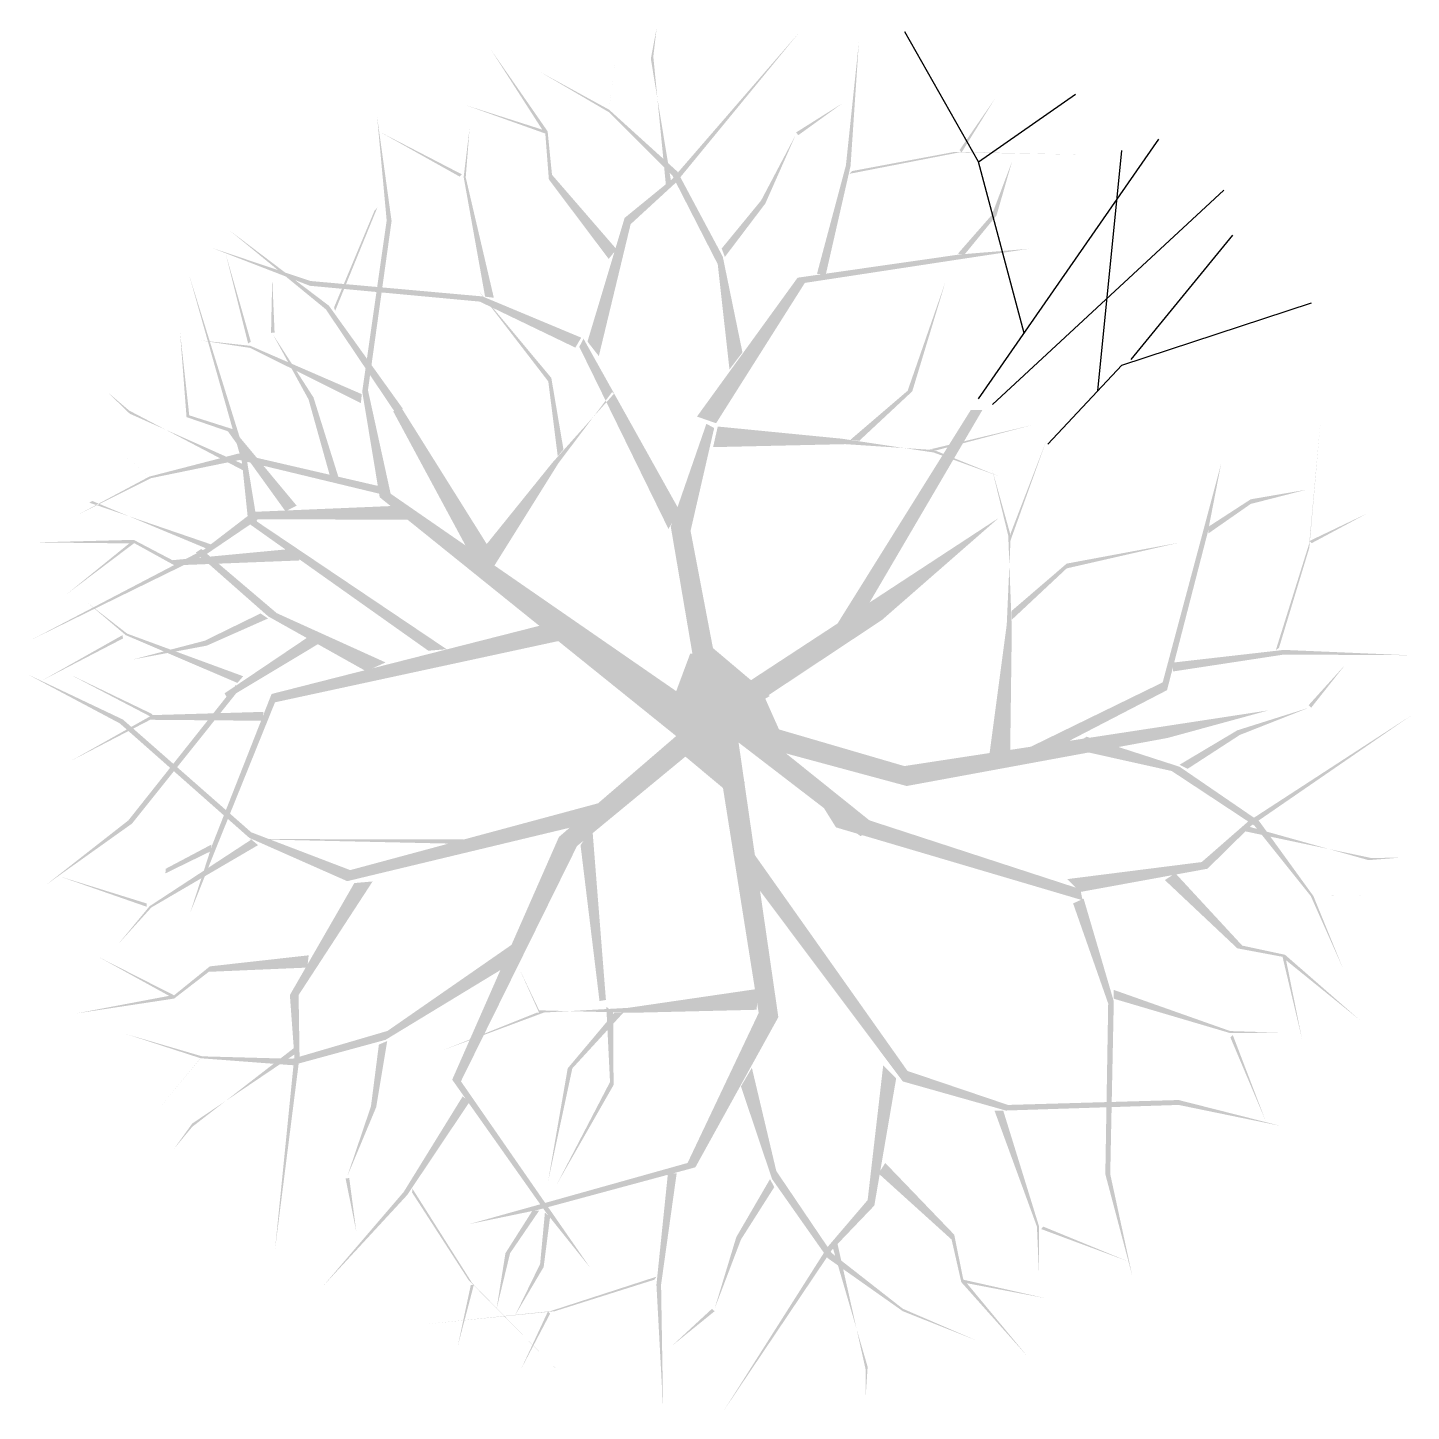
# Model space of a CAD drawing. Header units: millimetres. Extents: x -0.5 to 0.51, y -0.51 to 0.5.
import ezdxf

# ---------------------------------------------------------------- set-up
doc = ezdxf.new("R2010")
doc.units = ezdxf.units.MM

msp = doc.modelspace()

# ---------------------------------------------------------------- linework, layer by layer
for p, q in [((0.1916, 0.4025), (0.1375, 0.4976)), ((0.1916, 0.4025), (0.2626, 0.4521)), ((0.1916, 0.2288), (0.3237, 0.419)), ((0.2788, 0.2347), (0.2966, 0.4107)), ((0.225, 0.277), (0.1916, 0.4025)), ((0.2017, 0.2247), (0.3711, 0.3818)), ((0.3034, 0.2578), (0.3778, 0.3487)), ((0.2966, 0.2536), (0.4353, 0.2991)), ((0.2423, 0.1957), (0.2966, 0.2536))]:
    msp.add_line(p, q)
for points in [[(-0.0467, 0.4796), (-0.0485, 0.478), (-0.0442, 0.5007)], [(-0.0301, 0.3873), (-0.0328, 0.3899), (0.0604, 0.4975)], [(-0.0791, 0.4407), (-0.0789, 0.4425), (-0.073, 0.4906)], [(0.0978, 0.3995), (0.0944, 0.3999), (0.1039, 0.4904)], [(-0.1241, 0.4248), (-0.1275, 0.4252), (-0.1656, 0.4846)], [(-0.0372, 0.3827), (-0.0333, 0.3858), (-0.0467, 0.4796), (-0.0485, 0.478)], [(-0.0791, 0.4407), (-0.0793, 0.4389), (-0.1297, 0.4684)], [(0.0576, 0.4222), (0.0576, 0.4222), (0.0498, 0.4523)], [(0.179, 0.4092), (0.1777, 0.4112), (0.2037, 0.449)], [(-0.1241, 0.4248), (-0.1258, 0.4232), (-0.1841, 0.444)], [(-0.0291, 0.3954), (-0.0326, 0.3922), (-0.0791, 0.4407), (-0.0793, 0.4389)], [(0.0595, 0.422), (0.0579, 0.424), (0.0919, 0.4454)], [(-0.242, 0.3595), (-0.2384, 0.3591), (-0.249, 0.4356)], [(-0.1841, 0.3911), (-0.1856, 0.3913), (-0.1812, 0.4277)], [(-0.1869, 0.3933), (-0.1886, 0.3917), (-0.247, 0.4244)], [(-0.1209, 0.393), (-0.1232, 0.3896), (-0.1241, 0.4248), (-0.1258, 0.4232)], [(0.0354, 0.372), (0.0323, 0.3742), (0.0576, 0.4222)], [(0.097, 0.3937), (0.0988, 0.3957), (0.1775, 0.4094), (0.1741, 0.4098)], [(0.1775, 0.4094), (0.1741, 0.4098), (0.2691, 0.4077)], [(0.0042, 0.333), (0.0005, 0.3275), (-0.0291, 0.3954), (-0.0326, 0.3922)], [(0.0796, 0.3197), (0.0732, 0.3205), (0.0978, 0.3995), (0.0944, 0.3999)], [(0.2047, 0.3632), (0.2013, 0.3636), (0.2161, 0.4028)], [(-0.1635, 0.3029), (-0.1699, 0.3037), (-0.1841, 0.3911), (-0.1856, 0.3913)], [(-0.0736, 0.3384), (-0.0794, 0.3314), (-0.1209, 0.393), (-0.1232, 0.3896)], [(-0.0633, 0.3568), (-0.0677, 0.3614), (-0.0301, 0.3873), (-0.0328, 0.3899)], [(-0.2798, 0.2932), (-0.2805, 0.2959), (-0.2488, 0.3691), (-0.251, 0.3665)], [(0.0057, 0.3328), (0.0034, 0.339), (0.0354, 0.372), (0.0323, 0.3742)], [(-0.2599, 0.2342), (-0.2557, 0.2352), (-0.242, 0.3595), (-0.2384, 0.3591)], [(-0.0866, 0.2602), (-0.0949, 0.2708), (-0.0633, 0.3568), (-0.0677, 0.3614)], [(0.1813, 0.3346), (0.1764, 0.3352), (0.2047, 0.3632), (0.2013, 0.3636)], [(-0.2843, 0.2971), (-0.2865, 0.2944), (-0.3569, 0.3521)], [(-0.2979, 0.3152), (-0.2983, 0.3117), (-0.3704, 0.3396)], [(-0.3435, 0.2694), (-0.3415, 0.2707), (-0.3599, 0.3351)], [(0.0643, 0.3138), (0.059, 0.3176), (0.1771, 0.331), (0.1775, 0.3346)], [(0.1771, 0.331), (0.1775, 0.3346), (0.2286, 0.3388)], [(0.0186, 0.2629), (0.0091, 0.2504), (0.0042, 0.333), (0.0005, 0.3275)], [(-0.3443, 0.1835), (-0.348, 0.1826), (-0.3867, 0.3196)], [(-0.3241, 0.2774), (-0.3267, 0.2772), (-0.3258, 0.3173)], [(-0.1718, 0.3039), (-0.1738, 0.3001), (-0.2979, 0.3152), (-0.2983, 0.3117)], [(-0.0007, 0.211), (-0.0147, 0.2159), (0.0643, 0.3138), (0.059, 0.3176)], [(0.143, 0.2344), (0.1396, 0.2348), (0.1674, 0.3149)], [(-0.1214, 0.2442), (-0.1236, 0.2416), (-0.1753, 0.3088)], [(-0.2302, 0.2217), (-0.2343, 0.2167), (-0.2843, 0.2971), (-0.2865, 0.2944)], [(-0.0995, 0.2737), (-0.1038, 0.2664), (-0.1718, 0.3039), (-0.1738, 0.3001)], [(-0.3253, 0.276), (-0.3253, 0.276), (-0.3547, 0.286)], [(-0.3886, 0.2155), (-0.3866, 0.2168), (-0.3934, 0.2784)], [(-0.2956, 0.2299), (-0.2992, 0.2284), (-0.3253, 0.276)], [(-0.342, 0.2662), (-0.3418, 0.2677), (-0.3783, 0.2717)], [(-0.2609, 0.2258), (-0.2602, 0.2323), (-0.342, 0.2662), (-0.3418, 0.2677)], [(-0.0276, 0.1472), (-0.0356, 0.1336), (-0.0978, 0.2729), (-0.1009, 0.267)], [(-0.1125, 0.1918), (-0.1167, 0.1868), (-0.1214, 0.2442), (-0.1236, 0.2416)], [(0.3693, 0.1817), (0.3693, 0.1817), (0.4211, 0.2514)], [(-0.4306, 0.2203), (-0.4302, 0.218), (-0.4468, 0.2341)], [(-0.2471, 0.1568), (-0.2391, 0.1594), (-0.2599, 0.2342), (-0.2557, 0.2352)], [(-0.1208, 0.1819), (-0.1161, 0.1819), (-0.0755, 0.2326), (-0.0769, 0.2338)], [(0.1041, 0.1981), (0.0977, 0.1989), (0.143, 0.2344), (0.1396, 0.2348)], [(-0.2765, 0.1689), (-0.283, 0.1704), (-0.2956, 0.2299), (-0.2992, 0.2284)], [(-0.3443, 0.175), (-0.3449, 0.18), (-0.4306, 0.2203), (-0.4302, 0.218)], [(-0.3583, 0.2051), (-0.3545, 0.2066), (-0.3886, 0.2155), (-0.3866, 0.2168)], [(-0.1653, 0.1171), (-0.1771, 0.1082), (-0.231, 0.222), (-0.2372, 0.2197)], [(0.099, 0.058), (0.0805, 0.0519), (0.1943, 0.2206), (0.1859, 0.2208)], [(0.4338, 0.1231), (0.4338, 0.1197), (0.4422, 0.2145)], [(-0.4159, 0.1719), (-0.4173, 0.1731), (-0.4542, 0.2044)], [(-0.3161, 0.1465), (-0.3079, 0.1506), (-0.3583, 0.2051), (-0.3545, 0.2066)], [(-0.0194, 0.1322), (-0.0339, 0.1353), (-0.0021, 0.2075), (-0.0078, 0.2106)], [(0.0005, 0.2086), (-0.0029, 0.1935), (0.0913, 0.1997), (0.0939, 0.1957)], [(0.1607, 0.1912), (0.1558, 0.1918), (0.2316, 0.2099)], [(0.0913, 0.1997), (0.0939, 0.1957), (0.1586, 0.1896), (0.1588, 0.1914)], [(0.2151, 0.1305), (0.2151, 0.1256), (0.2414, 0.1988)], [(-0.3506, 0.1888), (-0.3498, 0.1841), (-0.4159, 0.1719), (-0.4145, 0.1708)], [(-0.2453, 0.1644), (-0.2428, 0.1583), (-0.3506, 0.1888), (-0.3498, 0.1841)], [(-0.337, 0.139), (-0.3433, 0.1378), (-0.3443, 0.1835), (-0.348, 0.1826)], [(0.1586, 0.1896), (0.1588, 0.1914), (0.2059, 0.1724)], [(-0.1781, 0.1109), (-0.1674, 0.0998), (-0.1208, 0.1819), (-0.1161, 0.1819)], [(0.2133, 0.1286), (0.2151, 0.1286), (0.2014, 0.1775)], [(0.3559, 0.1314), (0.3595, 0.1314), (0.3693, 0.1817)], [(-0.4159, 0.1719), (-0.4145, 0.1708), (-0.4667, 0.1448)], [(0.3909, 0.1553), (0.3909, 0.1519), (0.4315, 0.1623)], [(-0.3675, 0.1212), (-0.3715, 0.1182), (-0.4597, 0.1528), (-0.4577, 0.1541)], [(-0.024, -0.0229), (0.0019, -0.0072), (-0.2471, 0.1568), (-0.2391, 0.1594)], [(0.3599, 0.1352), (0.3599, 0.1303), (0.3909, 0.1553), (0.3909, 0.1519)], [(-0.3363, 0.1407), (-0.3398, 0.1461), (-0.3736, 0.1154), (-0.3755, 0.1187)], [(-0.2198, 0.1403), (-0.2282, 0.1508), (-0.3363, 0.1407), (-0.3398, 0.1461)], [(0.4338, 0.1247), (0.4356, 0.1232), (0.4761, 0.1449)], [(-0.1981, 0.0455), (-0.2115, 0.0444), (-0.337, 0.139), (-0.3433, 0.1378)], [(0.0074, -0.0082), (-0.0101, -0.0045), (-0.0194, 0.1322), (-0.0339, 0.1353)], [(0.0018, -0.012), (-0.0016, 0.0055), (0.1209, 0.067), (0.2064, 0.1417)], [(-0.4273, 0.1256), (-0.4295, 0.123), (-0.5001, 0.1237)], [(-0.4273, 0.1256), (-0.4269, 0.1232), (-0.4763, 0.0859)], [(-0.3989, 0.1107), (-0.3974, 0.1069), (-0.4273, 0.1256), (-0.4269, 0.1232)], [(0.2159, 0.0606), (0.2122, 0.0636), (0.2133, 0.1286), (0.2151, 0.1286)], [(0.2561, 0.1082), (0.2561, 0.1047), (0.3388, 0.1236)], [(0.3264, 0.0212), (0.3296, 0.0155), (0.3559, 0.1314), (0.3595, 0.1314)], [(0.4093, 0.0449), (0.4116, 0.0465), (0.4338, 0.1231), (0.4338, 0.1197)], [(-0.3736, 0.1154), (-0.3755, 0.1187), (-0.5017, 0.0527)], [(-0.3085, 0.1193), (-0.3058, 0.1105), (-0.3989, 0.1107), (-0.3974, 0.1069)], [(-0.3287, 0.0695), (-0.3225, 0.0719), (-0.3818, 0.1163), (-0.3778, 0.1189)], [(0.2157, 0.0735), (0.2158, 0.067), (0.2561, 0.1082), (0.2561, 0.1047)], [(-0.4321, 0.0569), (-0.4331, 0.0558), (-0.4611, 0.0795)], [(-0.3289, 0.068), (-0.3344, 0.0717), (-0.3738, 0.0481), (-0.3753, 0.0517)], [(-0.2571, 0.0294), (-0.2428, 0.0358), (-0.3287, 0.0695), (-0.3225, 0.0719)], [(-0.1064, 0.0536), (-0.1079, 0.0683), (-0.3238, 0.0066), (-0.3263, 0.0127)], [(0.2147, -0.0307), (0.1994, -0.0324), (0.2159, 0.0606), (0.2122, 0.0636)], [(-0.4355, 0.0558), (-0.4351, 0.0534), (-0.4944, 0.0226)], [(-0.3471, 0.0257), (-0.3513, 0.0208), (-0.4321, 0.0569), (-0.4331, 0.0558)], [(-0.3738, 0.0481), (-0.3753, 0.0517), (-0.4278, 0.038)], [(-0.2957, 0.057), (-0.292, 0.0494), (-0.3607, 0.0132), (-0.3586, 0.0094)], [(-0.0388, -0.0091), (-0.0038, -0.0098), (-0.0197, 0.0422), (-0.005, 0.0436)], [(0.0386, 0.0112), (0.0084, -0.0066), (-0.0032, 0.0465), (-0.0167, 0.0405)], [(0.3339, 0.0357), (0.334, 0.0292), (0.4152, 0.045), (0.4153, 0.0416)], [(0.4152, 0.045), (0.4153, 0.0416), (0.5062, 0.0411)], [(0.4333, 0.0045), (0.4352, 0.0027), (0.4601, 0.0341)], [(-0.4375, -0.0088), (-0.4352, -0.006), (-0.505, 0.0271)], [(-0.4141, -0.0043), (-0.4137, -0.002), (-0.474, 0.027)], [(0.0284, 0.0248), (0.0029, 0.0007), (0.0507, -0.0252), (0.0412, -0.0365)], [(0.217, -0.0322), (0.2281, -0.0371), (0.3264, 0.0212), (0.3296, 0.0155)], [(-0.3525, 0.0193), (-0.3504, 0.0155), (-0.4312, -0.0799), (-0.4285, -0.0822)], [(-0.3238, 0.0066), (-0.3263, 0.0127), (-0.3665, -0.0991), (-0.3701, -0.0987)], [(0.0076, -0.0078), (-0.0082, 0.0006), (-0.1026, -0.0987), (-0.1158, -0.092)], [(-0.0042, -0.0075), (0.012, 0.0001), (0.105, -0.0914), (0.1184, -0.0853)], [(0, 0), (0.0019, -0.0177), (0.1372, -0.0401), (0.1389, -0.0547)], [(0.1372, -0.0401), (0.1389, -0.0547), (0.4039, 0.0007), (0.33, -0.0195)], [(0.3811, -0.0139), (0.3829, -0.0173), (0.4334, 0.0026)], [(0.4334, 0.0026), (0.4334, 0.0026), (0.4624, -0.0084)], [(-0.4141, -0.003), (-0.4137, -0.0054), (-0.4731, -0.0362)], [(-0.3426, -0.0927), (-0.3412, -0.0886), (-0.4375, -0.0088), (-0.4352, -0.006)], [(-0.333, -0.0069), (-0.3323, -0.0004), (-0.4149, -0.0062), (-0.4145, -0.0028)], [(-0.0351, -0.0232), (-0.005, -0.0052), (0.0069, -0.0583), (0.0204, -0.0522)], [(-0.004, -0.0036), (0.0135, -0.0072), (0.0305, -0.2209), (0.0449, -0.224)], [(0.389, -0.0807), (0.3913, -0.0837), (0.5085, -0.003)], [(0.2707, -0.0186), (0.2572, -0.0268), (0.3388, -0.0406), (0.333, -0.0437)], [(0.3388, -0.0391), (0.3447, -0.0421), (0.3811, -0.0139), (0.3829, -0.0173)], [(0.3388, -0.0406), (0.333, -0.0437), (0.3972, -0.0806), (0.3936, -0.0837)], [(-0.0877, -0.0804), (-0.0765, -0.0645), (-0.2709, -0.1244), (-0.2687, -0.1163)], [(0.0871, -0.085), (0.0768, -0.0685), (0.2678, -0.1384), (0.266, -0.1302)], [(-0.4312, -0.0799), (-0.4285, -0.0822), (-0.4914, -0.127)], [(0.355, -0.1104), (0.3592, -0.1153), (0.389, -0.0807), (0.3913, -0.0837)], [(0.3972, -0.0806), (0.3936, -0.0837), (0.4368, -0.1353), (0.4349, -0.1353)], [(-0.2709, -0.1244), (-0.2687, -0.1163), (-0.3426, -0.0927), (-0.3412, -0.0886)], [(-0.1, -0.098), (-0.0914, -0.0852), (-0.0861, -0.2122), (-0.0814, -0.2114)], [(0.3836, -0.0872), (0.3872, -0.0838), (0.479, -0.1074), (0.4772, -0.109)], [(-0.3362, -0.098), (-0.3411, -0.0939), (-0.4144, -0.1437), (-0.4156, -0.1427)], [(-0.3709, -0.1025), (-0.3704, -0.0976), (-0.4041, -0.1187), (-0.4038, -0.1153)], [(-0.3665, -0.0991), (-0.3701, -0.0987), (-0.3859, -0.1475)], [(-0.177, -0.0973), (-0.1766, -0.0939), (-0.3485, -0.0935)], [(-0.1026, -0.0987), (-0.1158, -0.092), (-0.1876, -0.271), (-0.194, -0.2698)], [(0.0231, -0.1203), (0.0246, -0.1009), (0.1361, -0.2711), (0.1395, -0.2634)], [(0.2565, -0.1229), (0.2661, -0.1323), (0.355, -0.1104), (0.3592, -0.1153)], [(0.479, -0.1074), (0.4772, -0.109), (0.5002, -0.1072)], [(-0.4179, -0.1431), (-0.4179, -0.1407), (-0.4818, -0.1208)], [(0.3357, -0.1186), (0.328, -0.1236), (0.3847, -0.1716), (0.3811, -0.1736)], [(-0.2523, -0.1246), (-0.2657, -0.1258), (-0.3065, -0.2078), (-0.3129, -0.2078)], [(0.2685, -0.1372), (0.2608, -0.1407), (0.2906, -0.2124), (0.2865, -0.214)], [(0.4368, -0.1353), (0.4349, -0.1353), (0.4586, -0.1886)], [(0.4368, -0.1353), (0.4386, -0.1353), (0.487, -0.1347)], [(-0.3859, -0.1475), (-0.3859, -0.1475), (-0.4458, -0.2104)], [(-0.4144, -0.1437), (-0.4156, -0.1427), (-0.439, -0.1709)], [(-0.1478, -0.1829), (-0.1453, -0.1674), (-0.2428, -0.2406), (-0.2414, -0.2341)], [(0.3847, -0.1716), (0.3811, -0.1736), (0.416, -0.1783), (0.4142, -0.1798)], [(-0.3977, -0.2104), (-0.3977, -0.208), (-0.4529, -0.18)], [(-0.3002, -0.1877), (-0.2991, -0.1787), (-0.3723, -0.1908), (-0.3715, -0.1868)], [(0.416, -0.1783), (0.4142, -0.1798), (0.4285, -0.2401)], [(0.416, -0.1783), (0.416, -0.1817), (0.4708, -0.2261)], [(-0.3723, -0.1908), (-0.3715, -0.1868), (-0.3977, -0.2104), (-0.3977, -0.208)], [(-0.1303, -0.219), (-0.1303, -0.2208), (-0.1452, -0.1878)], [(-0.3977, -0.2104), (-0.4003, -0.2082), (-0.4696, -0.2213)], [(-0.3065, -0.2078), (-0.3129, -0.2078), (-0.3058, -0.2529), (-0.3096, -0.2527)], [(0.0289, -0.2186), (0.0305, -0.2032), (-0.0623, -0.2208), (-0.0653, -0.2172)], [(0.2906, -0.2124), (0.2865, -0.214), (0.288, -0.339), (0.2844, -0.339)], [(0.2905, -0.204), (0.2906, -0.2105), (0.3759, -0.2342), (0.3759, -0.2357)], [(-0.1322, -0.2208), (-0.1273, -0.2208), (-0.2002, -0.248)], [(-0.0623, -0.2208), (-0.0653, -0.2172), (-0.1303, -0.219), (-0.1303, -0.2208)], [(-0.0752, -0.2208), (-0.0687, -0.2208), (-0.1094, -0.2615), (-0.106, -0.2615)], [(-0.0761, -0.2205), (-0.0811, -0.2164), (-0.0758, -0.2737), (-0.0784, -0.2715)], [(0.0305, -0.2209), (0.0449, -0.224), (-0.0216, -0.3308), (-0.0159, -0.334)], [(-0.3783, -0.2541), (-0.3772, -0.2527), (-0.4331, -0.2363)], [(-0.2428, -0.2406), (-0.2414, -0.2341), (-0.311, -0.2592), (-0.3111, -0.2545)], [(-0.2416, -0.2415), (-0.2477, -0.2441), (-0.2497, -0.29), (-0.2535, -0.2893)], [(0.3759, -0.2342), (0.3759, -0.2357), (0.4126, -0.2353)], [(0.3778, -0.2372), (0.376, -0.2388), (0.402, -0.3004)], [(-0.3073, -0.2446), (-0.307, -0.2496), (-0.3844, -0.3043), (-0.3844, -0.3019)], [(-0.311, -0.2592), (-0.3111, -0.2545), (-0.3783, -0.2541), (-0.3772, -0.2527)], [(-0.3058, -0.2529), (-0.3096, -0.2527), (-0.3238, -0.3944)], [(-0.3783, -0.2541), (-0.3795, -0.2554), (-0.4103, -0.2927)], [(-0.1094, -0.2615), (-0.106, -0.2615), (-0.1238, -0.3444)], [(0.0175, -0.2747), (0.0255, -0.2611), (0.0403, -0.3426), (0.0434, -0.3367)], [(0.1217, -0.2593), (0.1312, -0.2688), (0.1103, -0.358), (0.1152, -0.362)], [(0.1361, -0.2711), (0.1395, -0.2634), (0.2115, -0.2924), (0.2131, -0.2883)], [(-0.1876, -0.271), (-0.194, -0.2698), (-0.1226, -0.3648), (-0.1249, -0.3676)], [(-0.0758, -0.2737), (-0.0784, -0.2715), (-0.1175, -0.3467)], [(-0.1814, -0.2862), (-0.1863, -0.282), (-0.2269, -0.3542), (-0.2295, -0.352)], [(-0.2497, -0.29), (-0.2535, -0.2893), (-0.2709, -0.3407)], [(0.2032, -0.2924), (0.2096, -0.2924), (0.2343, -0.3774), (0.2359, -0.3774)], [(0.2115, -0.2924), (0.2131, -0.2883), (0.3381, -0.2883), (0.3381, -0.2847)], [(0.3381, -0.2883), (0.3381, -0.2847), (0.413, -0.3037)], [(-0.3844, -0.3043), (-0.3844, -0.3019), (-0.3979, -0.3206)], [(-0.0216, -0.3308), (-0.0159, -0.334), (-0.1314, -0.3616), (-0.1314, -0.3652)], [(0.1183, -0.3385), (0.1232, -0.3308), (0.1718, -0.3869), (0.1737, -0.3833)], [(-0.2709, -0.3407), (-0.2709, -0.3407), (-0.2982, -0.3557)], [(-0.2694, -0.3419), (-0.2721, -0.342), (-0.2642, -0.3814)], [(-0.036, -0.3385), (-0.0296, -0.3385), (-0.0444, -0.42), (-0.041, -0.42)], [(0.0388, -0.3426), (0.0419, -0.3485), (0.0141, -0.3851), (0.0175, -0.3869)], [(0.0403, -0.3426), (0.0434, -0.3367), (0.081, -0.4005), (0.0841, -0.3969)], [(0.288, -0.339), (0.2844, -0.339), (0.3042, -0.4137)], [(-0.2269, -0.3542), (-0.2295, -0.352), (-0.2887, -0.4211)], [(-0.2231, -0.3497), (-0.2234, -0.3524), (-0.1793, -0.4189), (-0.1819, -0.4167)], [(-0.1314, -0.3616), (-0.1314, -0.3652), (-0.1816, -0.3756)], [(-0.1226, -0.3648), (-0.1249, -0.3676), (-0.0929, -0.4076)], [(0.1103, -0.358), (0.1152, -0.362), (0.081, -0.3923), (0.0841, -0.3945)], [(-0.1352, -0.3657), (-0.1303, -0.3657), (-0.155, -0.3969), (-0.1516, -0.3969)], [(-0.1223, -0.3703), (-0.1261, -0.3672), (-0.127, -0.407), (-0.1296, -0.4048)], [(-0.1816, -0.3756), (-0.1816, -0.3756), (-0.2508, -0.4282)], [(0.0141, -0.3851), (0.0175, -0.3869), (-0.0018, -0.4376)], [(0.1718, -0.3869), (0.1737, -0.3833), (0.1789, -0.4181), (0.1804, -0.4163)], [(0.2343, -0.3774), (0.2359, -0.3774), (0.2359, -0.4141)], [(0.2374, -0.3792), (0.2389, -0.3774), (0.3009, -0.4028)], [(0.081, -0.3923), (0.0841, -0.3945), (0.0046, -0.5127)], [(0.0875, -0.3868), (0.0841, -0.3905), (0.1088, -0.4819), (0.1103, -0.4801)], [(-0.155, -0.3969), (-0.1516, -0.3969), (-0.1615, -0.4376)], [(-0.127, -0.407), (-0.1296, -0.4048), (-0.148, -0.4425)], [(0.081, -0.4005), (0.0841, -0.3969), (0.1361, -0.4394), (0.1361, -0.4376)], [(-0.0444, -0.4141), (-0.0459, -0.4163), (-0.1223, -0.4394), (-0.1189, -0.4394)], [(-0.0929, -0.4076), (-0.0929, -0.4076), (-0.0732, -0.4922)], [(-0.1781, -0.4199), (-0.1804, -0.4203), (-0.19, -0.4652)], [(-0.1793, -0.4189), (-0.1819, -0.4167), (-0.1151, -0.4844)], [(-0.0444, -0.42), (-0.041, -0.42), (-0.0395, -0.5109)], [(0.1789, -0.4181), (0.1804, -0.4163), (0.2408, -0.4299)], [(0.1789, -0.4181), (0.1823, -0.4181), (0.2273, -0.4724)], [(-0.1223, -0.4394), (-0.1189, -0.4394), (-0.2135, -0.4489)], [(-0.1238, -0.4394), (-0.1223, -0.4412), (-0.1436, -0.4819)], [(-0.0037, -0.4376), (-0.0018, -0.4394), (-0.033, -0.4647)], [(-0.0018, -0.4376), (-0.0018, -0.4376), (0.0096, -0.4666)], [(0.1361, -0.4394), (0.1361, -0.4376), (0.1897, -0.4607)], [(0.1361, -0.4394), (0.1361, -0.4412), (0.1361, -0.4896)], [(0.1088, -0.4819), (0.1103, -0.4801), (0.1088, -0.5032)]]:
    msp.add_solid(points)

doc.saveas('drawing.dxf')
